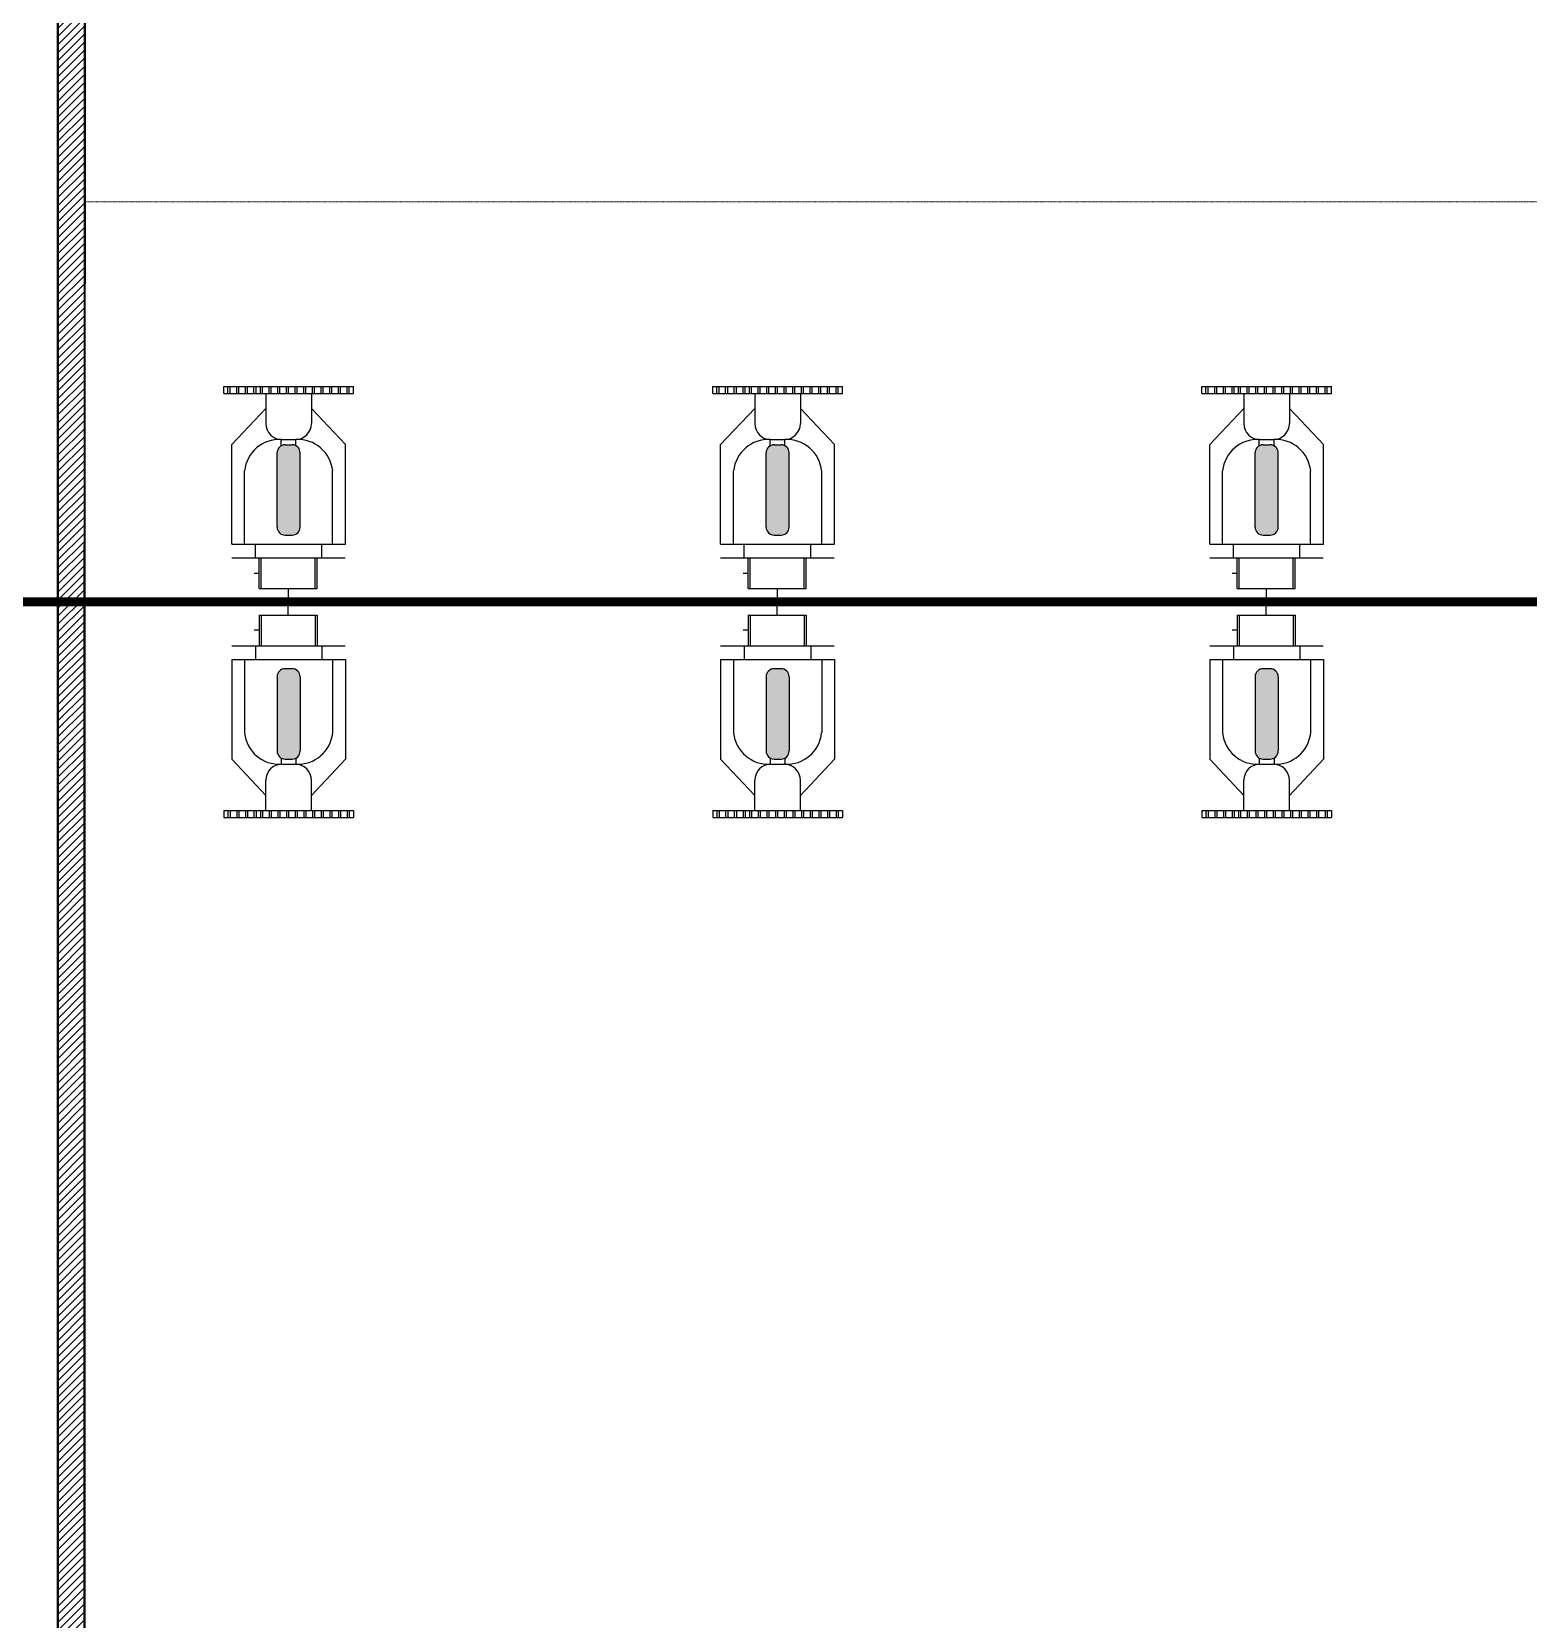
# Model space of a CAD drawing. Header units: millimetres. Extents: x -3573983 to -3087264, y -262072 to -30148.
# Drawn here: x -3132505 to -3116079, y -144237 to -126806 of the extents above; entities that cross this region are included whole.
import ezdxf

# ---------------------------------------------------------------- set-up
doc = ezdxf.new("R2010")
doc.units = ezdxf.units.MM
doc.header["$LTSCALE"] = 2
doc.header["$MEASUREMENT"] = 0
doc.linetypes.add('( Hidden )', pattern=[0.375, 0.25, -0.125])
doc.linetypes.add('CONTINOUS', pattern=[0])
doc.layers.add('DETAILS', color=222, linetype='Continuous')
doc.layers.add('HEAD', color=1, linetype='Continuous')
doc.layers.add('MCD-FIRE-SANCTION', color=7, linetype='Continuous', lineweight=9)
doc.layers.add('WALL', color=251, linetype='Continuous', lineweight=15)

# ---------------------------------------------------------------- blocks, each defined once
blk = doc.blocks.new('FF CEILING')
at = {"layer": 'DETAILS', "linetype": 'CONTINOUS'}
h = blk.add_hatch(color=160, dxfattribs=at)
h.paths.add_polyline_path([(2119, -2755, -0.414214), (2208, -2666), (2246, -2666), (2246, -3659), (2208, -3659, -0.414214), (2119, -3570)])
h.paths.add_polyline_path([(2246, -2666), (2284, -2666, -0.414214), (2372, -2755), (2372, -3570, -0.414214), (2284, -3659), (2246, -3659)])
h = blk.add_hatch(color=160, dxfattribs=at)
h.paths.add_polyline_path([(7487, -2755, -0.414214), (7576, -2666), (7613, -2666), (7613, -3659), (7576, -3659, -0.414214), (7487, -3570)])
h.paths.add_polyline_path([(7613, -2666), (7651, -2666, -0.414214), (7740, -2755), (7740, -3570, -0.414214), (7651, -3659), (7613, -3659)])
h = blk.add_hatch(color=160, dxfattribs=at)
h.paths.add_polyline_path([(12854, -2755, -0.414214), (12943, -2666), (12981, -2666), (12981, -3659), (12943, -3659, -0.414214), (12854, -3570)])
h.paths.add_polyline_path([(12981, -2666), (13019, -2666, -0.414214), (13107, -2755), (13107, -3570, -0.414214), (13019, -3659), (12981, -3659)])
h = blk.add_hatch(color=160, dxfattribs=at)
h.paths.add_polyline_path([(2119, -6029, 0.414214), (2208, -6118), (2246, -6118), (2246, -5125), (2208, -5125, 0.414214), (2119, -5214)])
h.paths.add_polyline_path([(2246, -6118), (2284, -6118, 0.414214), (2372, -6029), (2372, -5214, 0.414214), (2284, -5125), (2246, -5125)])
h = blk.add_hatch(color=160, dxfattribs=at)
h.paths.add_polyline_path([(7487, -6029, 0.414214), (7576, -6118), (7613, -6118), (7613, -5125), (7576, -5125, 0.414214), (7487, -5214)])
h.paths.add_polyline_path([(7613, -6118), (7651, -6118, 0.414214), (7740, -6029), (7740, -5214, 0.414214), (7651, -5125), (7613, -5125)])
h = blk.add_hatch(color=160, dxfattribs=at)
h.paths.add_polyline_path([(12854, -6029, 0.414214), (12943, -6118), (12981, -6118), (12981, -5125), (12943, -5125, 0.414214), (12854, -5214)])
h.paths.add_polyline_path([(12981, -6118), (13019, -6118, 0.414214), (13107, -6029), (13107, -5214, 0.414214), (13019, -5125), (12981, -5125)])
at = {"layer": 'DETAILS', "color": 160, "linetype": 'CONTINOUS'}
for p, q in [((1535, -2102), (1535, -2026)), ((1535, -2026), (2957, -2026)), ((1580, -2102), (1580, -2026)), ((1603, -2102), (1603, -2026)), ((1676, -2102), (1676, -2026)), ((1698, -2102), (1698, -2026)), ((1771, -2102), (1771, -2026)), ((1794, -2102), (1794, -2026)), ((1866, -2102), (1866, -2026)), ((1889, -2102), (1889, -2026)), ((1936, -2102), (1936, -2026)), ((1959, -2102), (1959, -2026)), ((2031, -2102), (2031, -2026)), ((2054, -2102), (2054, -2026)), ((2126, -2102), (2126, -2026)), ((2149, -2102), (2149, -2026)), ((2222, -2102), (2222, -2026)), ((2245, -2102), (2245, -2026)), ((2317, -2102), (2317, -2026)), ((2340, -2102), (2340, -2026)), ((2412, -2102), (2412, -2026)), ((2435, -2102), (2435, -2026)), ((2508, -2102), (2508, -2026)), ((2530, -2102), (2530, -2026)), ((2603, -2102), (2603, -2026)), ((2626, -2102), (2626, -2026)), ((2698, -2102), (2698, -2026)), ((2721, -2102), (2721, -2026)), ((2793, -2102), (2793, -2026)), ((2816, -2102), (2816, -2026)), ((2889, -2102), (2889, -2026)), ((2911, -2102), (2911, -2026)), ((2957, -2102), (2957, -2026)), ((6902, -2102), (6902, -2026)), ((6902, -2026), (8325, -2026)), ((6948, -2102), (6948, -2026)), ((6971, -2102), (6971, -2026)), ((7043, -2102), (7043, -2026)), ((7066, -2102), (7066, -2026)), ((7138, -2102), (7138, -2026)), ((7161, -2102), (7161, -2026)), ((7234, -2102), (7234, -2026)), ((7256, -2102), (7256, -2026)), ((7303, -2102), (7303, -2026)), ((7326, -2102), (7326, -2026)), ((7399, -2102), (7399, -2026)), ((7422, -2102), (7422, -2026)), ((7494, -2102), (7494, -2026)), ((7517, -2102), (7517, -2026)), ((7589, -2102), (7589, -2026)), ((7612, -2102), (7612, -2026)), ((7684, -2102), (7684, -2026)), ((7707, -2102), (7707, -2026)), ((7780, -2102), (7780, -2026)), ((7803, -2102), (7803, -2026)), ((7875, -2102), (7875, -2026)), ((7898, -2102), (7898, -2026)), ((7970, -2102), (7970, -2026)), ((7993, -2102), (7993, -2026)), ((8066, -2102), (8066, -2026)), ((8088, -2102), (8088, -2026)), ((8161, -2102), (8161, -2026)), ((8184, -2102), (8184, -2026)), ((8256, -2102), (8256, -2026)), ((8279, -2102), (8279, -2026)), ((8325, -2102), (8325, -2026)), ((12270, -2102), (12270, -2026)), ((12270, -2026), (13692, -2026)), ((12315, -2102), (12315, -2026)), ((12338, -2102), (12338, -2026)), ((12411, -2102), (12411, -2026)), ((12433, -2102), (12433, -2026)), ((12506, -2102), (12506, -2026)), ((12529, -2102), (12529, -2026)), ((12601, -2102), (12601, -2026)), ((12624, -2102), (12624, -2026)), ((12671, -2102), (12671, -2026)), ((12694, -2102), (12694, -2026)), ((12766, -2102), (12766, -2026)), ((12789, -2102), (12789, -2026)), ((12861, -2102), (12861, -2026)), ((12884, -2102), (12884, -2026)), ((12957, -2102), (12957, -2026)), ((12980, -2102), (12980, -2026)), ((13052, -2102), (13052, -2026)), ((13075, -2102), (13075, -2026)), ((13147, -2102), (13147, -2026)), ((13170, -2102), (13170, -2026)), ((13243, -2102), (13243, -2026)), ((13265, -2102), (13265, -2026)), ((13338, -2102), (13338, -2026)), ((13361, -2102), (13361, -2026)), ((13433, -2102), (13433, -2026)), ((13456, -2102), (13456, -2026)), ((13528, -2102), (13528, -2026)), ((13551, -2102), (13551, -2026)), ((13624, -2102), (13624, -2026)), ((13646, -2102), (13646, -2026)), ((13692, -2102), (13692, -2026)), ((1535, -2102), (2957, -2102)), ((1996, -2102), (1996, -2433)), ((2496, -2102), (2496, -2433)), ((6902, -2102), (8325, -2102)), ((7363, -2102), (7363, -2433)), ((7863, -2102), (7863, -2433)), ((12270, -2102), (13692, -2102)), ((12731, -2102), (12731, -2433)), ((13231, -2102), (13231, -2433)), ((1996, -2267), (1621, -2665)), ((2496, -2267), (2871, -2665)), ((7363, -2267), (6988, -2665)), ((7863, -2267), (8238, -2665)), ((12731, -2267), (12356, -2665)), ((13231, -2267), (13606, -2665)), ((2165, -2677), (2165, -2610)), ((2173, -2610), (2319, -2610)), ((2327, -2677), (2327, -2610)), ((7533, -2677), (7533, -2610)), ((7540, -2610), (7686, -2610)), ((7694, -2677), (7694, -2610)), ((12900, -2677), (12900, -2610)), ((12908, -2610), (13054, -2610)), ((13062, -2677), (13062, -2610)), ((1621, -3758), (1621, -2665)), ((2119, -3570), (2119, -2755)), ((2208, -2666), (2284, -2666)), ((2372, -3570), (2372, -2755)), ((2871, -3758), (2871, -2665)), ((6988, -3758), (6988, -2665)), ((7487, -3570), (7487, -2755)), ((7576, -2666), (7651, -2666)), ((7740, -3570), (7740, -2755)), ((8238, -3758), (8238, -2665)), ((12356, -3758), (12356, -2665)), ((12854, -3570), (12854, -2755)), ((12943, -2666), (13019, -2666)), ((13107, -3570), (13107, -2755)), ((13606, -3758), (13606, -2665)), ((1762, -3758), (1762, -2953)), ((2729, -3758), (2729, -2953)), ((7130, -3758), (7130, -2953)), ((8097, -3758), (8097, -2953)), ((12497, -3758), (12497, -2953)), ((13464, -3758), (13464, -2953)), ((2208, -3659), (2284, -3659)), ((7576, -3659), (7651, -3659)), ((12943, -3659), (13019, -3659)), ((1621, -3758), (2871, -3758)), ((1881, -3908), (1881, -3758)), ((2611, -3908), (2611, -3758)), ((6988, -3758), (8238, -3758)), ((7248, -3908), (7248, -3758)), ((7978, -3908), (7978, -3758)), ((12356, -3758), (13606, -3758)), ((12616, -3908), (12616, -3758)), ((13346, -3908), (13346, -3758)), ((1621, -3908), (2867, -3908)), ((1840, -3908), (2648, -3908)), ((1923, -4246), (1923, -3908)), ((1946, -4246), (1946, -3908)), ((2537, -4246), (2537, -3908)), ((2560, -4246), (2560, -3908)), ((6988, -3908), (8235, -3908)), ((7207, -3908), (8016, -3908)), ((7290, -4246), (7290, -3908)), ((7313, -4246), (7313, -3908)), ((7905, -4246), (7905, -3908)), ((7928, -4246), (7928, -3908)), ((12356, -3908), (13602, -3908)), ((12575, -3908), (13383, -3908)), ((12658, -4246), (12658, -3908)), ((12681, -4246), (12681, -3908)), ((13272, -4246), (13272, -3908)), ((13295, -4246), (13295, -3908)), ((1923, -4081), (1869, -4081)), ((7290, -4081), (7237, -4081)), ((12658, -4081), (12604, -4081)), ((1923, -4246), (2560, -4246)), ((2241, -4246), (2241, -4383)), ((7290, -4246), (7928, -4246)), ((7609, -4246), (7609, -4383)), ((12658, -4246), (13295, -4246)), ((12976, -4246), (12976, -4383)), ((2241, -4538), (2241, -4401)), ((7609, -4538), (7609, -4401)), ((12976, -4538), (12976, -4401)), ((1923, -4703), (1869, -4703)), ((1923, -4538), (2560, -4538)), ((1923, -4538), (1923, -4876)), ((1946, -4538), (1946, -4876)), ((2537, -4538), (2537, -4876)), ((2560, -4538), (2560, -4876)), ((7290, -4703), (7237, -4703)), ((7290, -4538), (7928, -4538)), ((7290, -4538), (7290, -4876)), ((7313, -4538), (7313, -4876)), ((7905, -4538), (7905, -4876)), ((7928, -4538), (7928, -4876)), ((12658, -4703), (12604, -4703)), ((12658, -4538), (13295, -4538)), ((12658, -4538), (12658, -4876)), ((12681, -4538), (12681, -4876)), ((13272, -4538), (13272, -4876)), ((13295, -4538), (13295, -4876)), ((1621, -4876), (2867, -4876)), ((1840, -4876), (2648, -4876)), ((1881, -4876), (1881, -5026)), ((2611, -4876), (2611, -5026)), ((6988, -4876), (8235, -4876)), ((7207, -4876), (8016, -4876)), ((7248, -4876), (7248, -5026)), ((7978, -4876), (7978, -5026)), ((12356, -4876), (13602, -4876)), ((12575, -4876), (13383, -4876)), ((12616, -4876), (12616, -5026)), ((13346, -4876), (13346, -5026)), ((1621, -5026), (1621, -6120)), ((1621, -5026), (2871, -5026)), ((1762, -5026), (1762, -5831)), ((2729, -5026), (2729, -5831)), ((2871, -5026), (2871, -6120)), ((6988, -5026), (6988, -6120)), ((6988, -5026), (8238, -5026)), ((7130, -5026), (7130, -5831)), ((8097, -5026), (8097, -5831)), ((8238, -5026), (8238, -6120)), ((12356, -5026), (12356, -6120)), ((12356, -5026), (13606, -5026)), ((12497, -5026), (12497, -5831)), ((13464, -5026), (13464, -5831)), ((13606, -5026), (13606, -6120)), ((2119, -5214), (2119, -6029)), ((2208, -5125), (2284, -5125)), ((2372, -5214), (2372, -6029)), ((7487, -5214), (7487, -6029)), ((7576, -5125), (7651, -5125)), ((7740, -5214), (7740, -6029)), ((12854, -5214), (12854, -6029)), ((12943, -5125), (13019, -5125)), ((13107, -5214), (13107, -6029)), ((1996, -6517), (1621, -6120)), ((2165, -6107), (2165, -6174)), ((2173, -6174), (2319, -6174)), ((2208, -6118), (2284, -6118)), ((2327, -6107), (2327, -6174)), ((2496, -6517), (2871, -6120)), ((7363, -6517), (6988, -6120)), ((7533, -6107), (7533, -6174)), ((7540, -6174), (7686, -6174)), ((7576, -6118), (7651, -6118)), ((7694, -6107), (7694, -6174)), ((7863, -6517), (8238, -6120)), ((12731, -6517), (12356, -6120)), ((12900, -6107), (12900, -6174)), ((12908, -6174), (13054, -6174)), ((12943, -6118), (13019, -6118)), ((13062, -6107), (13062, -6174)), ((13231, -6517), (13606, -6120)), ((1996, -6682), (1996, -6351)), ((2496, -6682), (2496, -6351)), ((7363, -6682), (7363, -6351)), ((7863, -6682), (7863, -6351)), ((12731, -6682), (12731, -6351)), ((13231, -6682), (13231, -6351)), ((1535, -6682), (1535, -6758)), ((1535, -6682), (2957, -6682)), ((1535, -6758), (2957, -6758)), ((1580, -6682), (1580, -6758)), ((1603, -6682), (1603, -6758)), ((1676, -6682), (1676, -6758)), ((1698, -6682), (1698, -6758)), ((1771, -6682), (1771, -6758)), ((1794, -6682), (1794, -6758)), ((1866, -6682), (1866, -6758)), ((1889, -6682), (1889, -6758)), ((1936, -6682), (1936, -6758)), ((1959, -6682), (1959, -6758)), ((2031, -6682), (2031, -6758)), ((2054, -6682), (2054, -6758)), ((2126, -6682), (2126, -6758)), ((2149, -6682), (2149, -6758)), ((2222, -6682), (2222, -6758)), ((2245, -6682), (2245, -6758)), ((2317, -6682), (2317, -6758)), ((2340, -6682), (2340, -6758)), ((2412, -6682), (2412, -6758)), ((2435, -6682), (2435, -6758)), ((2508, -6682), (2508, -6758)), ((2530, -6682), (2530, -6758)), ((2603, -6682), (2603, -6758)), ((2626, -6682), (2626, -6758)), ((2698, -6682), (2698, -6758)), ((2721, -6682), (2721, -6758)), ((2793, -6682), (2793, -6758)), ((2816, -6682), (2816, -6758)), ((2889, -6682), (2889, -6758)), ((2911, -6682), (2911, -6758)), ((2957, -6682), (2957, -6758)), ((6902, -6682), (6902, -6758)), ((6902, -6682), (8325, -6682)), ((6902, -6758), (8325, -6758)), ((6948, -6682), (6948, -6758)), ((6971, -6682), (6971, -6758)), ((7043, -6682), (7043, -6758)), ((7066, -6682), (7066, -6758)), ((7138, -6682), (7138, -6758)), ((7161, -6682), (7161, -6758)), ((7234, -6682), (7234, -6758)), ((7256, -6682), (7256, -6758)), ((7303, -6682), (7303, -6758)), ((7326, -6682), (7326, -6758)), ((7399, -6682), (7399, -6758)), ((7422, -6682), (7422, -6758)), ((7494, -6682), (7494, -6758)), ((7517, -6682), (7517, -6758)), ((7589, -6682), (7589, -6758)), ((7612, -6682), (7612, -6758)), ((7684, -6682), (7684, -6758)), ((7707, -6682), (7707, -6758)), ((7780, -6682), (7780, -6758)), ((7803, -6682), (7803, -6758)), ((7875, -6682), (7875, -6758)), ((7898, -6682), (7898, -6758)), ((7970, -6682), (7970, -6758)), ((7993, -6682), (7993, -6758)), ((8066, -6682), (8066, -6758)), ((8088, -6682), (8088, -6758)), ((8161, -6682), (8161, -6758)), ((8184, -6682), (8184, -6758)), ((8256, -6682), (8256, -6758)), ((8279, -6682), (8279, -6758)), ((8325, -6682), (8325, -6758)), ((12270, -6682), (12270, -6758)), ((12270, -6682), (13692, -6682)), ((12270, -6758), (13692, -6758)), ((12315, -6682), (12315, -6758)), ((12338, -6682), (12338, -6758)), ((12411, -6682), (12411, -6758)), ((12433, -6682), (12433, -6758)), ((12506, -6682), (12506, -6758)), ((12529, -6682), (12529, -6758)), ((12601, -6682), (12601, -6758)), ((12624, -6682), (12624, -6758)), ((12671, -6682), (12671, -6758)), ((12694, -6682), (12694, -6758)), ((12766, -6682), (12766, -6758)), ((12789, -6682), (12789, -6758)), ((12861, -6682), (12861, -6758)), ((12884, -6682), (12884, -6758)), ((12957, -6682), (12957, -6758)), ((12980, -6682), (12980, -6758)), ((13052, -6682), (13052, -6758)), ((13075, -6682), (13075, -6758)), ((13147, -6682), (13147, -6758)), ((13170, -6682), (13170, -6758)), ((13243, -6682), (13243, -6758)), ((13265, -6682), (13265, -6758)), ((13338, -6682), (13338, -6758)), ((13361, -6682), (13361, -6758)), ((13433, -6682), (13433, -6758)), ((13456, -6682), (13456, -6758)), ((13528, -6682), (13528, -6758)), ((13551, -6682), (13551, -6758)), ((13624, -6682), (13624, -6758)), ((13646, -6682), (13646, -6758)), ((13692, -6682), (13692, -6758))]:
    blk.add_line(p, q, dxfattribs=at)
for centre, radius, start, end in [((2173, -2433), 177, 180, 270), ((2319, -2433), 177, 270, 0), ((7540, -2433), 177, 180, 270), ((7686, -2433), 177, 270, 0), ((12908, -2433), 177, 180, 270), ((13054, -2433), 177, 270, 0), ((2145, -2994), 385, 86.9996, 173.9078), ((2347, -2994), 385, 6.0922, 93.0004), ((7513, -2994), 385, 86.9996, 173.9078), ((7714, -2994), 385, 6.0922, 93.0004), ((12880, -2994), 385, 86.9996, 173.9078), ((13082, -2994), 385, 6.0922, 93.0004), ((2208, -2755), 88.6, 90, 180), ((2284, -2755), 88.6, 0, 90), ((7576, -2755), 88.6, 90, 180), ((7651, -2755), 88.6, 0, 90), ((12943, -2755), 88.6, 90, 180), ((13019, -2755), 88.6, 0, 90), ((2208, -3570), 88.6, 180, 270), ((2284, -3570), 88.6, 270, 0), ((7576, -3570), 88.6, 180, 270), ((7651, -3570), 88.6, 270, 0), ((12943, -3570), 88.6, 180, 270), ((13019, -3570), 88.6, 270, 0), ((2208, -5214), 88.6, 90, 180), ((2284, -5214), 88.6, 0, 90), ((7576, -5214), 88.6, 90, 180), ((7651, -5214), 88.6, 0, 90), ((12943, -5214), 88.6, 90, 180), ((13019, -5214), 88.6, 0, 90), ((2145, -5790), 385, 186.0922, 273.0004), ((2347, -5790), 385, 266.9996, 353.9078), ((7513, -5790), 385, 186.0922, 273.0004), ((7714, -5790), 385, 266.9996, 353.9078), ((12880, -5790), 385, 186.0922, 273.0004), ((13082, -5790), 385, 266.9996, 353.9078), ((2208, -6029), 88.6, 180, 270), ((2284, -6029), 88.6, 270, 0), ((7576, -6029), 88.6, 180, 270), ((7651, -6029), 88.6, 270, 0), ((12943, -6029), 88.6, 180, 270), ((13019, -6029), 88.6, 270, 0), ((2173, -6351), 177, 90, 180), ((2319, -6351), 177, 0, 90), ((7540, -6351), 177, 90, 180), ((7686, -6351), 177, 0, 90), ((12908, -6351), 177, 90, 180), ((13054, -6351), 177, 0, 90)]:
    blk.add_arc(centre, radius, start, end, dxfattribs=at)
at = {"layer": 'HEAD', "color": 151, "linetype": 'CONTINOUS', "ltscale": 5, "const_width": 100}
blk.add_lwpolyline([(-4310, -4392), (18344, -4392)], dxfattribs=at)

msp = doc.modelspace()

# ---------------------------------------------------------------- hatches: boundary and pattern name
at = {"layer": 'WALL', "linetype": 'CONTINOUS'}
h = msp.add_hatch(dxfattribs=at)
h.set_pattern_fill('ANSI31', color=8, scale=500)
h.set_pattern_definition([(45, (-6174719.845, 2819745.44), (-44.1941738, 44.1941738), [])])
h.paths.add_polyline_path([(-3131927, -104951.4), (-3132218.8, -104951.4), (-3132218.8, -249224.3), (-3131949.7, -249231.4)])

# ---------------------------------------------------------------- linework, layer by layer
at = {"layer": 'WALL', "color": 8, "linetype": 'CONTINOUS'}
msp.add_line((-3131918.9, -104686.3), (-3131949.8, -249227.9), dxfattribs=at)
at = {"layer": 'WALL', "color": 8, "linetype": '( Hidden )', "ltscale": 0.01}
msp.add_line((-3131920.1, -128674.5), (-3101584.5, -128674.5), dxfattribs=at)
at = {"layer": 'WALL', "color": 8, "linetype": 'CONTINOUS', "const_width": 25}
for points in [[(-3132218.8, -104686.3), (-3132218.8, -249227.9)], [(-3131949.8, -249227.9), (-3131918.9, -104686.3)]]:
    msp.add_lwpolyline(points, dxfattribs=at)

# ---------------------------------------------------------------- block references
at = {"layer": 'MCD-FIRE-SANCTION', "linetype": 'Continuous'}
msp.add_blockref('FF CEILING', (-3131931.9, -128674.4), dxfattribs=at)

doc.saveas('drawing.dxf')
